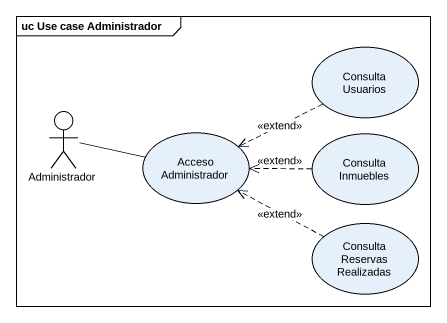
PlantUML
@startuml
mainframe uc Use case Administrador
usecase "Consulta Usuarios" as Consulta_Usuarios
actor Administrador
usecase "Acceso Administrador" as Acceso_Administrador
usecase "Consulta Inmuebles" as Consulta_Inmuebles
usecase "Consulta Reservas Realizadas" as Consulta_Reservas_Realizadas
Consulta_Usuarios .left.> Acceso_Administrador : <<extend>>
Administrador -right- Acceso_Administrador
Consulta_Inmuebles .left.> Acceso_Administrador : <<extend>>
Consulta_Reservas_Realizadas .left.> Acceso_Administrador : <<extend>>
@enduml
